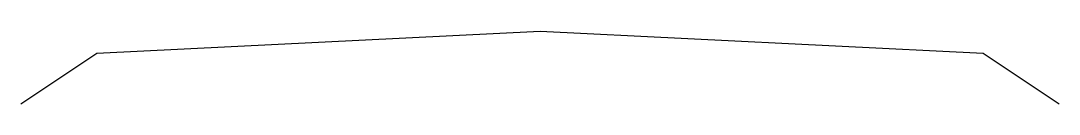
# Model space of a CAD drawing. Header units: metres. Extents: x -4.1 to 4.1, y -0.57 to 0.
import ezdxf

# ---------------------------------------------------------------- set-up
doc = ezdxf.new("R2010")
doc.units = ezdxf.units.M
doc.header["$LTSCALE"] = 5

msp = doc.modelspace()

# ---------------------------------------------------------------- linework, layer by layer
msp.add_lwpolyline([(-4.1, -0.575), (-3.5, -0.175), (0, 0), (3.5, -0.175), (4.1, -0.575)])

doc.saveas('drawing.dxf')
